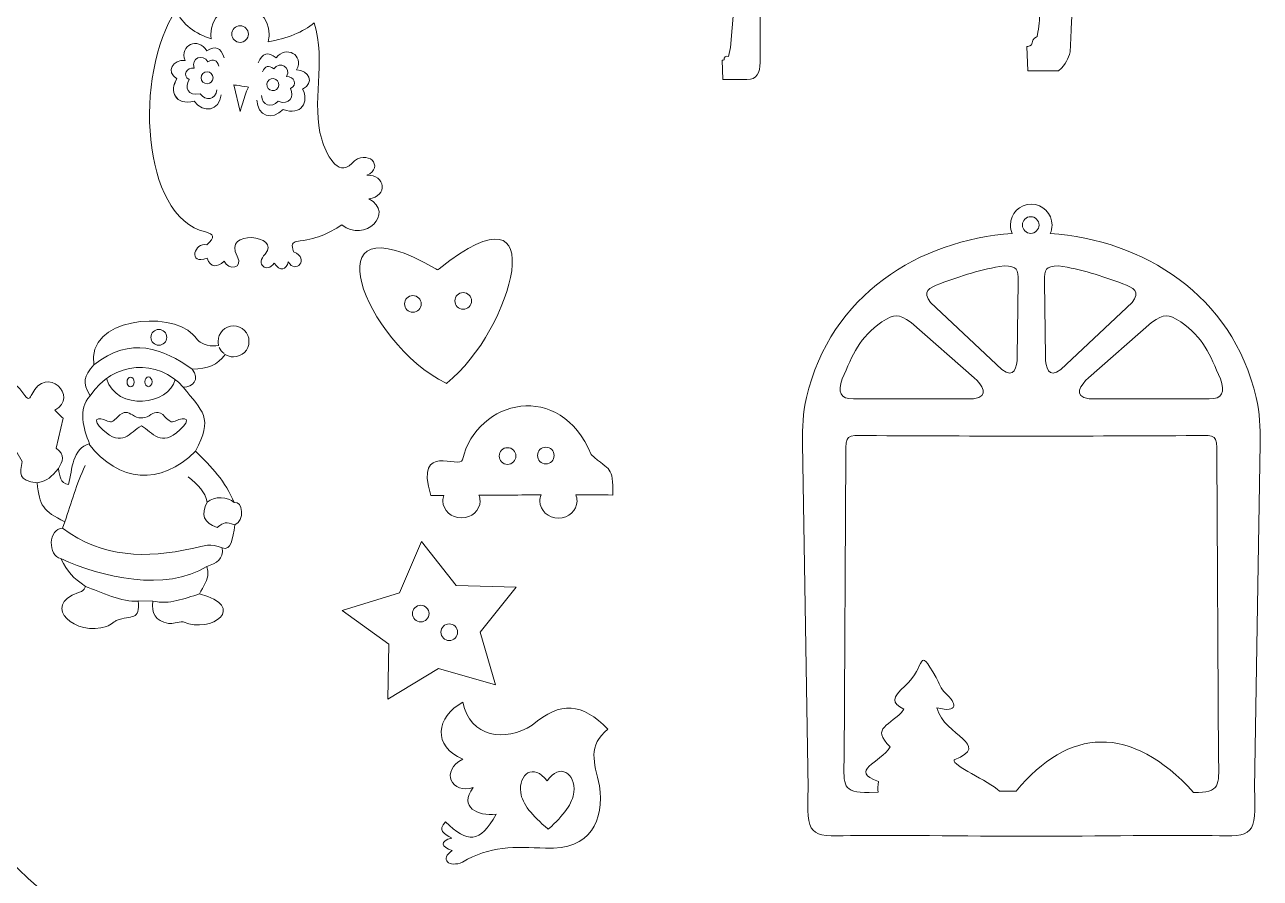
# Model space of a CAD drawing. Header units: centimetres. Extents: x -3.6 to 42, y -14.9 to 17.8.
# Drawn here: x 26.67 to 41.5, y -3.55 to 6.69 of the extents above; entities that cross this region are included whole.
import ezdxf

# ---------------------------------------------------------------- set-up
doc = ezdxf.new("R2010")
doc.units = ezdxf.units.CM
doc.header["$MEASUREMENT"] = 0
doc.layers.add('layer 1', color=7, linetype='Continuous')

msp = doc.modelspace()

# ---------------------------------------------------------------- linework, layer by layer
at = {"layer": 'layer 1', "color": 3, "lineweight": 9}
for centre, major_axis, ratio in [((28.8575, 6.05708), (0.07242, 0), 0.99986192), ((28.85751, 6.05708), (0, 0.07242), 1)]:
    msp.add_ellipse(centre, major_axis=major_axis, ratio=ratio, dxfattribs=at)
at = {"layer": 'layer 1', "color": 250, "lineweight": 20}
msp.add_ellipse((28.27893, 2.94004), major_axis=(0, 0.09514), ratio=1, dxfattribs=at)
at = {"layer": 'layer 1', "color": 3, "lineweight": 20}
for centre in [(27.93903, 2.40288), (28.15458, 2.40642)]:
    msp.add_ellipse(centre, major_axis=(0, 0.05837), ratio=0.72640055, dxfattribs=at)
at = {"layer": 'layer 1', "color": 250, "lineweight": 9}
for points, knots in [([(36.77599, 12.85632), (36.2696, 11.94042), (37.00466, 11.81021), (37.61456, 12.32669), (37.61456, 12.32669), (36.89341, 12.4556), (37.28856, 12.97987), (37.70161, 13.04766), (37.70161, 13.04766), (37.36736, 12.5557), (37.96385, 12.46764), (38.32696, 12.61306), (38.32696, 12.61306), (38.01131, 12.72234), (37.94787, 13.14581), (38.73162, 13.18392), (38.73162, 13.18392), (38.49313, 12.97687), (38.39345, 12.59104), (38.86504, 12.61745), (38.86504, 12.61745), (38.89227, 12.91757), (38.90144, 13.21207), (39.33491, 13.21707), (39.33491, 13.21707), (38.66368, 12.49516), (40.05887, 12.40512), (39.54165, 13.34472), (39.54165, 13.34472), (39.74989, 13.34902), (39.92673, 13.24944), (39.89036, 12.97031), (39.89036, 12.97031), (39.89036, 12.97031), (40.02279, 13.00714), (40.02279, 13.00714), (40.02279, 13.00714), (40.02279, 13.00714), (40.68861, 13.59642), (40.68861, 13.59642), (40.68861, 13.59642), (40.82775, 13.71957), (41.0322, 13.97364), (41.21833, 13.74006), (41.21833, 13.74006), (41.25341, 13.69606), (41.21097, 13.56695), (41.21097, 13.56695), (41.21097, 13.56695), (41.16495, 13.41548), (41.09009, 13.25984), (40.9771, 13.19339), (40.9771, 13.19339), (41.03978, 12.59983), (40.4959, 12.14467), (40.4348, 12.05692), (40.4348, 12.05692), (40.31232, 11.88101), (40.35794, 11.65617), (40.36548, 11.44981), (40.36548, 11.44981), (40.38722, 10.85574), (40.51286, 10.26055), (40.4311, 9.63719), (40.4311, 9.63719), (40.33018, 8.8743), (39.98813, 8.40197), (39.5409, 7.92089), (39.5409, 7.92089), (39.21914, 7.57478), (39.24156, 6.77481), (39.21717, 6.36666), (39.21717, 6.36666), (39.18874, 6.28219), (39.17437, 6.2322), (39.07739, 6.13831), (39.07739, 6.13831), (39.07739, 6.13831), (38.70952, 6.13831), (38.70952, 6.13831), (38.70952, 6.13831), (38.70952, 6.13831), (38.69481, 6.43296), (38.69481, 6.43296), (38.69481, 6.43296), (38.69481, 6.43296), (38.76838, 6.43297), (38.76103, 6.47716), (38.76103, 6.47716), (38.75368, 6.52135), (38.81989, 6.55081), (38.81989, 6.55081), (38.81989, 6.55081), (38.81989, 6.55081), (38.84931, 6.71286), (38.84931, 6.77179), (38.84931, 6.77179), (38.84931, 6.83072), (38.84196, 7.26532), (38.84196, 7.26532), (38.84196, 7.26532), (38.70173, 7.48996), (38.63079, 7.66864), (38.8861, 7.81778), (38.8861, 7.81778), (38.92235, 8.07192), (38.88712, 8.38471), (38.59182, 8.45861), (38.59182, 8.45861), (38.01754, 8.22348), (36.95716, 8.22446), (36.42764, 8.57237), (36.42764, 8.57237), (36.42006, 8.57735), (36.4215, 8.57681), (36.41996, 8.56808), (36.41996, 8.56808), (36.34307, 8.13631), (36.18271, 7.72455), (35.75194, 7.5305), (35.75194, 7.5305), (35.70576, 7.24176), (35.57053, 7.06377), (35.49444, 6.83072), (35.49444, 6.83072), (35.49444, 6.83072), (35.49444, 6.24002), (35.49444, 6.24002), (35.49444, 6.24002), (35.49058, 6.1151), (35.46365, 6.03518), (35.33422, 6.03518), (35.33422, 6.03518), (35.33422, 6.03518), (35.04565, 6.03518), (35.04565, 6.03518), (35.04565, 6.03518), (35.04565, 6.03518), (35.03935, 6.26873), (35.03935, 6.26873), (35.03935, 6.26873), (35.04724, 6.27016), (35.05372, 6.26873), (35.0616, 6.27015), (35.0616, 6.27015), (35.05846, 6.30066), (35.08049, 6.32456), (35.11559, 6.31294), (35.11559, 6.31294), (35.11559, 6.31294), (35.1413, 6.41822), (35.1413, 6.41822), (35.1413, 6.41822), (35.1413, 6.41822), (35.20016, 7.13273), (35.20016, 7.13273), (35.20016, 7.13273), (35.02912, 7.34347), (35.02284, 7.47595), (35.22223, 7.66308), (35.22223, 7.66308), (35.28621, 7.78759), (35.29852, 7.88465), (35.25017, 8.02793), (35.25017, 8.02793), (35.24424, 8.04549), (35.22388, 8.06312), (35.22959, 8.08295), (35.22959, 8.08295), (35.23381, 8.09769), (35.25709, 8.09293), (35.26833, 8.09895), (35.26833, 8.09895), (35.37723, 8.15725), (35.33816, 8.28115), (35.32522, 8.48072), (35.32522, 8.48072), (35.11194, 8.78316), (35.16461, 8.89778), (35.23643, 9.24585), (35.23643, 9.24585), (34.86935, 8.93532), (35.01147, 9.47575), (35.20752, 9.68874), (35.20752, 9.68874), (35.84704, 10.36364), (36.35961, 10.43908), (37.26017, 10.32222), (37.26017, 10.32222), (37.26017, 10.32222), (37.58388, 10.2633), (37.58388, 10.2633), (37.58388, 10.2633), (38.85256, 9.87045), (39.74521, 10.57008), (39.74689, 11.6923), (39.74689, 11.6923), (39.75364, 12.17083), (39.43673, 12.49107), (39.00758, 12.06097), (39.00758, 12.06097), (38.73066, 11.64304), (39.09419, 11.5705), (39.26206, 11.6658), (39.26206, 11.6658), (39.12958, 11.28687), (38.49519, 11.28669), (38.59182, 11.8028), (38.59182, 11.8028), (38.46265, 11.41522), (37.71559, 11.51196), (37.94438, 11.96485), (37.94438, 11.96485), (38.17169, 11.61329), (38.92584, 11.97859), (38.69481, 12.35524), (38.69481, 12.35524), (38.2995, 12.46521), (37.84685, 12.18339), (37.67217, 12.02378), (37.67217, 12.02378), (36.67669, 11.16067), (36.60694, 12.33709), (35.46501, 11.97958), (35.46501, 11.97958), (35.22248, 11.90364), (35.85293, 12.72668), (36.32581, 12.29632), (36.32581, 12.29632), (36.2679, 12.64421), (36.47487, 12.73618), (36.77599, 12.85632)], [0, 0, 0, 0, 0.01694915, 0.01694915, 0.01694915, 0.01694915, 0.03389831, 0.03389831, 0.03389831, 0.03389831, 0.05084746, 0.05084746, 0.05084746, 0.05084746, 0.06779661, 0.06779661, 0.06779661, 0.06779661, 0.08474576, 0.08474576, 0.08474576, 0.08474576, 0.10169492, 0.10169492, 0.10169492, 0.10169492, 0.11864407, 0.11864407, 0.11864407, 0.11864407, 0.13559322, 0.13559322, 0.13559322, 0.13559322, 0.15254237, 0.15254237, 0.15254237, 0.15254237, 0.16949153, 0.16949153, 0.16949153, 0.16949153, 0.18644068, 0.18644068, 0.18644068, 0.18644068, 0.20338983, 0.20338983, 0.20338983, 0.20338983, 0.22033898, 0.22033898, 0.22033898, 0.22033898, 0.23728814, 0.23728814, 0.23728814, 0.23728814, 0.25423729, 0.25423729, 0.25423729, 0.25423729, 0.27118644, 0.27118644, 0.27118644, 0.27118644, 0.28813559, 0.28813559, 0.28813559, 0.28813559, 0.30508475, 0.30508475, 0.30508475, 0.30508475, 0.3220339, 0.3220339, 0.3220339, 0.3220339, 0.33898305, 0.33898305, 0.33898305, 0.33898305, 0.3559322, 0.3559322, 0.3559322, 0.3559322, 0.37288136, 0.37288136, 0.37288136, 0.37288136, 0.38983051, 0.38983051, 0.38983051, 0.38983051, 0.40677966, 0.40677966, 0.40677966, 0.40677966, 0.42372881, 0.42372881, 0.42372881, 0.42372881, 0.44067797, 0.44067797, 0.44067797, 0.44067797, 0.45762712, 0.45762712, 0.45762712, 0.45762712, 0.47457627, 0.47457627, 0.47457627, 0.47457627, 0.49152542, 0.49152542, 0.49152542, 0.49152542, 0.50847458, 0.50847458, 0.50847458, 0.50847458, 0.52542373, 0.52542373, 0.52542373, 0.52542373, 0.54237288, 0.54237288, 0.54237288, 0.54237288, 0.55932203, 0.55932203, 0.55932203, 0.55932203, 0.57627119, 0.57627119, 0.57627119, 0.57627119, 0.59322034, 0.59322034, 0.59322034, 0.59322034, 0.61016949, 0.61016949, 0.61016949, 0.61016949, 0.62711864, 0.62711864, 0.62711864, 0.62711864, 0.6440678, 0.6440678, 0.6440678, 0.6440678, 0.66101695, 0.66101695, 0.66101695, 0.66101695, 0.6779661, 0.6779661, 0.6779661, 0.6779661, 0.69491525, 0.69491525, 0.69491525, 0.69491525, 0.71186441, 0.71186441, 0.71186441, 0.71186441, 0.72881356, 0.72881356, 0.72881356, 0.72881356, 0.74576271, 0.74576271, 0.74576271, 0.74576271, 0.76271186, 0.76271186, 0.76271186, 0.76271186, 0.77966102, 0.77966102, 0.77966102, 0.77966102, 0.79661017, 0.79661017, 0.79661017, 0.79661017, 0.81355932, 0.81355932, 0.81355932, 0.81355932, 0.83050847, 0.83050847, 0.83050847, 0.83050847, 0.84745763, 0.84745763, 0.84745763, 0.84745763, 0.86440678, 0.86440678, 0.86440678, 0.86440678, 0.88135593, 0.88135593, 0.88135593, 0.88135593, 0.89830508, 0.89830508, 0.89830508, 0.89830508, 0.91525424, 0.91525424, 0.91525424, 0.91525424, 0.93220339, 0.93220339, 0.93220339, 0.93220339, 0.94915254, 0.94915254, 0.94915254, 0.94915254, 0.96610169, 0.96610169, 0.96610169, 0.96610169, 1, 1, 1, 1]), ([(29.25305, 6.93128), (29.44632, 6.93128), (29.60305, 6.77455), (29.60305, 6.58128), (29.60305, 6.58128), (29.60305, 6.54941), (29.59877, 6.51855), (29.59078, 6.4892), (29.59078, 6.4892), (29.81208, 6.52694), (30.01479, 6.60702), (30.1444, 6.71516), (30.1444, 6.71516), (30.28992, 6.25568), (30.10391, 5.74257), (30.23354, 5.32073), (30.23354, 5.32073), (30.28438, 5.15529), (30.42067, 4.85056), (30.59321, 5.02834), (30.59321, 5.02834), (30.78027, 5.22122), (30.99896, 4.98224), (30.77393, 4.88567), (30.77393, 4.88567), (30.99851, 4.89669), (31.03331, 4.63234), (30.799, 4.604), (30.799, 4.604), (31.11625, 4.43068), (30.75249, 4.06951), (30.47309, 4.29165), (30.47309, 4.29165), (30.31619, 4.18083), (30.15673, 4.1169), (29.93422, 4.09261), (29.93422, 4.09261), (29.87949, 4.0778), (29.86546, 4.05571), (29.89649, 3.96814), (29.89649, 3.96814), (30.09945, 3.88331), (29.91468, 3.69277), (29.83242, 3.84666), (29.83242, 3.84666), (29.80735, 3.75021), (29.73394, 3.7264), (29.66252, 3.83149), (29.66252, 3.83149), (29.57589, 3.70139), (29.43221, 3.82224), (29.55667, 3.94025), (29.55667, 3.94025), (29.75342, 4.17121), (29.03744, 4.24347), (29.21962, 3.91515), (29.21962, 3.91515), (29.30129, 3.76423), (29.10999, 3.74038), (29.06364, 3.8538), (29.06364, 3.8538), (28.97588, 3.77693), (28.89684, 3.77625), (28.8603, 3.89006), (28.8603, 3.89006), (28.61826, 3.80065), (28.70971, 4.09451), (28.85473, 4.04902), (28.85473, 4.04902), (28.95883, 4.14378), (28.93803, 4.18205), (28.8392, 4.20523), (28.8392, 4.20523), (28.0646, 4.38693), (27.97807, 6.09873), (28.48425, 6.86575), (28.48425, 6.86575), (28.56347, 6.69389), (28.71945, 6.58361), (28.90789, 6.52315), (28.90789, 6.52315), (28.90473, 6.54206), (28.90305, 6.56147), (28.90305, 6.58128), (28.90305, 6.58128), (28.90305, 6.77455), (29.05978, 6.93128), (29.25305, 6.93128)], [0, 0, 0, 0, 0.04347826, 0.04347826, 0.04347826, 0.04347826, 0.08695652, 0.08695652, 0.08695652, 0.08695652, 0.13043478, 0.13043478, 0.13043478, 0.13043478, 0.17391304, 0.17391304, 0.17391304, 0.17391304, 0.2173913, 0.2173913, 0.2173913, 0.2173913, 0.26086957, 0.26086957, 0.26086957, 0.26086957, 0.30434783, 0.30434783, 0.30434783, 0.30434783, 0.34782609, 0.34782609, 0.34782609, 0.34782609, 0.39130435, 0.39130435, 0.39130435, 0.39130435, 0.43478261, 0.43478261, 0.43478261, 0.43478261, 0.47826087, 0.47826087, 0.47826087, 0.47826087, 0.52173913, 0.52173913, 0.52173913, 0.52173913, 0.56521739, 0.56521739, 0.56521739, 0.56521739, 0.60869565, 0.60869565, 0.60869565, 0.60869565, 0.65217391, 0.65217391, 0.65217391, 0.65217391, 0.69565217, 0.69565217, 0.69565217, 0.69565217, 0.73913043, 0.73913043, 0.73913043, 0.73913043, 0.7826087, 0.7826087, 0.7826087, 0.7826087, 0.82608696, 0.82608696, 0.82608696, 0.82608696, 0.86956522, 0.86956522, 0.86956522, 0.86956522, 0.91304348, 0.91304348, 0.91304348, 0.91304348, 1, 1, 1, 1]), ([(29.25305, 6.68128), (29.30827, 6.68128), (29.35305, 6.6365), (29.35305, 6.58129), (29.35305, 6.58129), (29.35305, 6.52607), (29.30827, 6.48128), (29.25305, 6.48128), (29.25305, 6.48128), (29.19784, 6.48128), (29.15305, 6.52607), (29.15305, 6.58129), (29.15305, 6.58129), (29.15305, 6.6365), (29.19784, 6.68128), (29.25305, 6.68128)], [0, 0, 0, 0, 0.2, 0.2, 0.2, 0.2, 0.4, 0.4, 0.4, 0.4, 0.6, 0.6, 0.6, 0.6, 1, 1, 1, 1]), ([(29.18063, 5.97053), (29.18063, 5.97053), (29.3756, 5.94544), (29.35611, 5.94265), (29.35611, 5.94265), (29.33662, 5.93986), (29.25584, 5.65261), (29.25584, 5.65261), (29.25584, 5.65261), (29.25584, 5.65261), (29.18063, 5.97053), (29.18063, 5.97053)], [0, 0, 0, 0, 0.25, 0.25, 0.25, 0.25, 0.5, 0.5, 0.5, 0.5, 1, 1, 1, 1]), ([(31.6029, 3.76271), (30.04362, 4.6672), (30.7495, 2.86956), (31.72681, 2.38919), (31.72681, 2.38919), (31.73227, 2.3865), (31.73094, 2.38696), (31.73544, 2.39052), (31.73544, 2.39052), (32.52641, 3.01854), (33.04985, 4.90039), (31.64423, 3.7634), (31.64423, 3.7634), (31.6236, 3.74674), (31.62591, 3.7493), (31.6029, 3.76271)], [0, 0, 0, 0, 0.2, 0.2, 0.2, 0.2, 0.4, 0.4, 0.4, 0.4, 0.6, 0.6, 0.6, 0.6, 1, 1, 1, 1]), ([(31.32728, 3.44085), (31.38251, 3.44085), (31.42729, 3.39608), (31.42729, 3.34086), (31.42729, 3.34086), (31.42729, 3.28563), (31.38251, 3.24085), (31.32728, 3.24085), (31.32728, 3.24085), (31.27206, 3.24085), (31.22729, 3.28563), (31.22729, 3.34086), (31.22729, 3.34086), (31.22729, 3.39608), (31.27206, 3.44085), (31.32728, 3.44085)], [0, 0, 0, 0, 0.2, 0.2, 0.2, 0.2, 0.4, 0.4, 0.4, 0.4, 0.6, 0.6, 0.6, 0.6, 1, 1, 1, 1]), ([(31.93173, 3.4771), (31.98696, 3.4771), (32.03174, 3.43233), (32.03174, 3.37711), (32.03174, 3.37711), (32.03174, 3.32188), (31.98696, 3.2771), (31.93173, 3.2771), (31.93173, 3.2771), (31.87651, 3.2771), (31.83174, 3.32188), (31.83174, 3.37711), (31.83174, 3.37711), (31.83174, 3.43233), (31.87651, 3.4771), (31.93173, 3.4771)], [0, 0, 0, 0, 0.2, 0.2, 0.2, 0.2, 0.4, 0.4, 0.4, 0.4, 0.6, 0.6, 0.6, 0.6, 1, 1, 1, 1]), ([(33.28141, 1.05), (33.29178, 1.02651), (33.29749, 1.00085), (33.29749, 0.97398), (33.29749, 0.97398), (33.29749, 0.86156), (33.1977, 0.77039), (33.07465, 0.77039), (33.07465, 0.77039), (32.9516, 0.77039), (32.85181, 0.86156), (32.85181, 0.97398), (32.85181, 0.97398), (32.85181, 1.00051), (32.85738, 1.02586), (32.86749, 1.04911), (32.86749, 1.04911), (32.61857, 1.04786), (32.36969, 1.04561), (32.12076, 1.04389), (32.12076, 1.04389), (32.12921, 1.0224), (32.13383, 0.99923), (32.13383, 0.97508), (32.13383, 0.97508), (32.13383, 0.86266), (32.03404, 0.77149), (31.91099, 0.77149), (31.91099, 0.77149), (31.78794, 0.77149), (31.68815, 0.86266), (31.68815, 0.97508), (31.68815, 0.97508), (31.68815, 0.99843), (31.69247, 1.02086), (31.70039, 1.04175), (31.70039, 1.04175), (31.64748, 1.04161), (31.59457, 1.04153), (31.54165, 1.04153), (31.54165, 1.04153), (31.34683, 1.70175), (31.89416, 1.34823), (31.92327, 1.471), (31.92327, 1.471), (32.0963, 2.20072), (33.10185, 2.43231), (33.46643, 1.53236), (33.46643, 1.53236), (33.70035, 1.32417), (33.72827, 1.40398), (33.72827, 1.04711), (33.72827, 1.04711), (33.57926, 1.04895), (33.43031, 1.0498), (33.28141, 1.05)], [0, 0, 0, 0, 0.06666667, 0.06666667, 0.06666667, 0.06666667, 0.13333333, 0.13333333, 0.13333333, 0.13333333, 0.2, 0.2, 0.2, 0.2, 0.26666667, 0.26666667, 0.26666667, 0.26666667, 0.33333333, 0.33333333, 0.33333333, 0.33333333, 0.4, 0.4, 0.4, 0.4, 0.46666667, 0.46666667, 0.46666667, 0.46666667, 0.53333333, 0.53333333, 0.53333333, 0.53333333, 0.6, 0.6, 0.6, 0.6, 0.66666667, 0.66666667, 0.66666667, 0.66666667, 0.73333333, 0.73333333, 0.73333333, 0.73333333, 0.8, 0.8, 0.8, 0.8, 0.86666667, 0.86666667, 0.86666667, 0.86666667, 1, 1, 1, 1]), ([(23.90396, 1.45817), (24.13483, 1.70587), (24.35246, 1.87401), (24.67307, 2.0233), (24.67307, 2.0233), (24.91075, 2.26087), (25.46537, 2.14505), (25.32242, 1.65793), (25.32242, 1.65793), (25.26721, 1.38707), (25.24033, 1.14365), (25.2898, 0.84747), (25.2898, 0.84747), (25.38989, 0.5043), (25.1716, 0.41067), (24.87012, 0.48057), (24.87012, 0.48057), (24.59877, 0.54553), (24.40874, 0.63587), (24.22112, 0.76871), (24.22112, 0.76871), (24.5089, 0.45439), (24.9463, 0.23747), (25.37521, 0.26006), (25.37521, 0.26006), (25.42029, 0.26243), (25.13245, -0.0415), (25.17552, -0.09275), (25.17552, -0.09275), (25.63444, -0.63891), (25.92125, -1.24986), (26.01833, -1.94798), (26.01833, -1.94798), (26.07628, -2.6262), (26.08714, -3.04388), (26.84351, -3.67384), (26.84351, -3.67384), (26.84351, -3.67384), (27.1636, -4.52354), (27.1636, -4.52354), (27.1636, -4.52354), (25.2751, -5.89268), (21.72603, -5.84515), (19.874, -4.42843), (19.874, -4.42843), (19.874, -4.42843), (20.21582, -3.58724), (20.21582, -3.58724), (20.21582, -3.58724), (20.98813, -2.97693), (21.00972, -2.55966), (21.08509, -1.88315), (21.08509, -1.88315), (21.20008, -1.18777), (21.50249, -0.58438), (21.9753, -0.05021), (21.9753, -0.05021), (22.01967, -0.00007), (21.73974, 0.31115), (21.78473, 0.30763), (21.78473, 0.30763), (22.21293, 0.27402), (22.65576, 0.47963), (22.95152, 0.78645), (22.95152, 0.78645), (22.76055, 0.65847), (22.56826, 0.57304), (22.29533, 0.51508), (22.29533, 0.51508), (21.99215, 0.45296), (21.77634, 0.55216), (21.88522, 0.89264), (21.88522, 0.89264), (21.94228, 1.18745), (21.92167, 1.43149), (21.87343, 1.70368), (21.87343, 1.70368), (21.74305, 2.19431), (22.30046, 2.29584), (22.53197, 2.05224), (22.53197, 2.05224), (22.84863, 1.89475), (23.06187, 1.72108), (23.28629, 1.46753), (23.28629, 1.46753), (23.48872, 1.65982), (23.70661, 1.65552), (23.90396, 1.45817)], [0, 0, 0, 0, 0.04347826, 0.04347826, 0.04347826, 0.04347826, 0.08695652, 0.08695652, 0.08695652, 0.08695652, 0.13043478, 0.13043478, 0.13043478, 0.13043478, 0.17391304, 0.17391304, 0.17391304, 0.17391304, 0.2173913, 0.2173913, 0.2173913, 0.2173913, 0.26086957, 0.26086957, 0.26086957, 0.26086957, 0.30434783, 0.30434783, 0.30434783, 0.30434783, 0.34782609, 0.34782609, 0.34782609, 0.34782609, 0.39130435, 0.39130435, 0.39130435, 0.39130435, 0.43478261, 0.43478261, 0.43478261, 0.43478261, 0.47826087, 0.47826087, 0.47826087, 0.47826087, 0.52173913, 0.52173913, 0.52173913, 0.52173913, 0.56521739, 0.56521739, 0.56521739, 0.56521739, 0.60869565, 0.60869565, 0.60869565, 0.60869565, 0.65217391, 0.65217391, 0.65217391, 0.65217391, 0.69565217, 0.69565217, 0.69565217, 0.69565217, 0.73913043, 0.73913043, 0.73913043, 0.73913043, 0.7826087, 0.7826087, 0.7826087, 0.7826087, 0.82608696, 0.82608696, 0.82608696, 0.82608696, 0.86956522, 0.86956522, 0.86956522, 0.86956522, 0.91304348, 0.91304348, 0.91304348, 0.91304348, 1, 1, 1, 1]), ([(32.46366, 1.61561), (32.51887, 1.61561), (32.56365, 1.57083), (32.56365, 1.51561), (32.56365, 1.51561), (32.56365, 1.4604), (32.51887, 1.41561), (32.46366, 1.41561), (32.46366, 1.41561), (32.40844, 1.41561), (32.36365, 1.4604), (32.36365, 1.51561), (32.36365, 1.51561), (32.36365, 1.57083), (32.40844, 1.61561), (32.46366, 1.61561)], [0, 0, 0, 0, 0.2, 0.2, 0.2, 0.2, 0.4, 0.4, 0.4, 0.4, 0.6, 0.6, 0.6, 0.6, 1, 1, 1, 1]), ([(32.92327, 1.62119), (32.97848, 1.62119), (33.02326, 1.57641), (33.02326, 1.52119), (33.02326, 1.52119), (33.02326, 1.46598), (32.97848, 1.42119), (32.92327, 1.42119), (32.92327, 1.42119), (32.86805, 1.42119), (32.82326, 1.46598), (32.82326, 1.52119), (32.82326, 1.52119), (32.82326, 1.57641), (32.86805, 1.62119), (32.92327, 1.62119)], [0, 0, 0, 0, 0.2, 0.2, 0.2, 0.2, 0.4, 0.4, 0.4, 0.4, 0.6, 0.6, 0.6, 0.6, 1, 1, 1, 1]), ([(31.43184, 0.49069), (31.43184, 0.49069), (31.84807, -0.03816), (31.84807, -0.03816), (31.84807, -0.03816), (31.84807, -0.03816), (32.56892, -0.06036), (32.56892, -0.06036), (32.56892, -0.06036), (32.56892, -0.06036), (32.13637, -0.59768), (32.13637, -0.59768), (32.13637, -0.59768), (32.13637, -0.59768), (32.31891, -1.2309), (32.31891, -1.2309), (32.31891, -1.2309), (32.31891, -1.2309), (31.63535, -1.03412), (31.63535, -1.03412), (31.63535, -1.03412), (31.63535, -1.03412), (31.02732, -1.40328), (31.02732, -1.40328), (31.02732, -1.40328), (31.02732, -1.40328), (31.03741, -0.74435), (31.03741, -0.74435), (31.03741, -0.74435), (31.03741, -0.74435), (30.47909, -0.33928), (30.47909, -0.33928), (30.47909, -0.33928), (30.47909, -0.33928), (31.16888, -0.12881), (31.16888, -0.12881), (31.16888, -0.12881), (31.16888, -0.12881), (31.43184, 0.49069), (31.43184, 0.49069)], [0, 0, 0, 0, 0.09090909, 0.09090909, 0.09090909, 0.09090909, 0.18181818, 0.18181818, 0.18181818, 0.18181818, 0.27272727, 0.27272727, 0.27272727, 0.27272727, 0.36363636, 0.36363636, 0.36363636, 0.36363636, 0.45454545, 0.45454545, 0.45454545, 0.45454545, 0.54545455, 0.54545455, 0.54545455, 0.54545455, 0.63636364, 0.63636364, 0.63636364, 0.63636364, 0.72727273, 0.72727273, 0.72727273, 0.72727273, 0.81818182, 0.81818182, 0.81818182, 0.81818182, 1, 1, 1, 1]), ([(31.42175, -0.27652), (31.47697, -0.27652), (31.52175, -0.3213), (31.52175, -0.37651), (31.52175, -0.37651), (31.52175, -0.43173), (31.47697, -0.47652), (31.42175, -0.47652), (31.42175, -0.47652), (31.36654, -0.47652), (31.32175, -0.43173), (31.32175, -0.37651), (31.32175, -0.37651), (31.32175, -0.3213), (31.36654, -0.27652), (31.42175, -0.27652)], [0, 0, 0, 0, 0.2, 0.2, 0.2, 0.2, 0.4, 0.4, 0.4, 0.4, 0.6, 0.6, 0.6, 0.6, 1, 1, 1, 1]), ([(31.76437, -0.49962), (31.81959, -0.49962), (31.86437, -0.5444), (31.86437, -0.59961), (31.86437, -0.59961), (31.86437, -0.65483), (31.81959, -0.69962), (31.76437, -0.69962), (31.76437, -0.69962), (31.70916, -0.69962), (31.66437, -0.65483), (31.66437, -0.59961), (31.66437, -0.59961), (31.66437, -0.5444), (31.70916, -0.49962), (31.76437, -0.49962)], [0, 0, 0, 0, 0.2, 0.2, 0.2, 0.2, 0.4, 0.4, 0.4, 0.4, 0.6, 0.6, 0.6, 0.6, 1, 1, 1, 1]), ([(32.75994, -1.71651), (33.10714, -1.41891), (33.35447, -1.44989), (33.66849, -1.76391), (33.66849, -1.76391), (33.42091, -1.96197), (33.50401, -2.16093), (33.56579, -2.44334), (33.56579, -2.44334), (33.62482, -2.85304), (33.46719, -3.22029), (32.91795, -3.19387), (32.91795, -3.19387), (32.5524, -3.17299), (32.24442, -3.16663), (31.9225, -3.35978), (31.9225, -3.35978), (31.76563, -3.43217), (31.64339, -3.32538), (31.80014, -3.21959), (31.80014, -3.21959), (31.66546, -3.1841), (31.64519, -3.10202), (31.79619, -3.07323), (31.79619, -3.07323), (31.69379, -3.01953), (31.6239, -2.97922), (31.71717, -2.87545), (31.71717, -2.87545), (31.98778, -3.13407), (32.12845, -3.14128), (32.32561, -2.78447), (32.32561, -2.78447), (32.10583, -2.80985), (31.87336, -2.70385), (32.053, -2.46406), (32.053, -2.46406), (31.79469, -2.55026), (31.64972, -2.26245), (31.92657, -2.12388), (31.92657, -2.12388), (31.56128, -1.97149), (31.60365, -1.61589), (31.92657, -1.43955), (31.92657, -1.43955), (32.01687, -1.86868), (32.43409, -1.92016), (32.75994, -1.71651)], [0, 0, 0, 0, 0.07692308, 0.07692308, 0.07692308, 0.07692308, 0.15384615, 0.15384615, 0.15384615, 0.15384615, 0.23076923, 0.23076923, 0.23076923, 0.23076923, 0.30769231, 0.30769231, 0.30769231, 0.30769231, 0.38461538, 0.38461538, 0.38461538, 0.38461538, 0.46153846, 0.46153846, 0.46153846, 0.46153846, 0.53846154, 0.53846154, 0.53846154, 0.53846154, 0.61538462, 0.61538462, 0.61538462, 0.61538462, 0.69230769, 0.69230769, 0.69230769, 0.69230769, 0.76923077, 0.76923077, 0.76923077, 0.76923077, 0.84615385, 0.84615385, 0.84615385, 0.84615385, 1, 1, 1, 1]), ([(32.93757, -2.38438), (32.77506, -2.16693), (32.59327, -2.30321), (32.62164, -2.52585), (32.62164, -2.52585), (32.63864, -2.65923), (32.75908, -2.80398), (32.94854, -2.96139), (32.94854, -2.96139), (32.95255, -2.96325), (32.95118, -2.96372), (32.95661, -2.9613), (32.95661, -2.9613), (33.13614, -2.79927), (33.24843, -2.65212), (33.26028, -2.51982), (33.26028, -2.51982), (33.2803, -2.29626), (33.09262, -2.16095), (32.93835, -2.38443), (32.93835, -2.38443), (32.93793, -2.38509), (32.93794, -2.38491), (32.93757, -2.38438)], [0, 0, 0, 0, 0.14285714, 0.14285714, 0.14285714, 0.14285714, 0.28571429, 0.28571429, 0.28571429, 0.28571429, 0.42857143, 0.42857143, 0.42857143, 0.42857143, 0.57142857, 0.57142857, 0.57142857, 0.57142857, 0.71428571, 0.71428571, 0.71428571, 0.71428571, 1, 1, 1, 1])]:
    msp.add_open_spline(points, degree=3, knots=knots, dxfattribs=at)
at = {"layer": 'layer 1', "color": 1, "lineweight": 9}
for points in [[(29.062, 6.2973), (29.02238, 6.41631), (28.96222, 6.44998), (28.85308, 6.38096), (28.85308, 6.38096), (28.75423, 6.55066), (28.52101, 6.45061), (28.59402, 6.26383), (28.59402, 6.26383), (28.45053, 6.28179), (28.35515, 6.13198), (28.49652, 6.04352), (28.49652, 6.04352), (28.40151, 5.90353), (28.47281, 5.71581), (28.70266, 5.77579), (28.70266, 5.77579), (28.81429, 5.62458), (29.00259, 5.65946), (29.02579, 5.85109)], [(29.06199, 6.29731), (29.02237, 6.41632), (28.96222, 6.44999), (28.85308, 6.38097), (28.85308, 6.38097), (28.75424, 6.55067), (28.52103, 6.45062), (28.59403, 6.26384), (28.59403, 6.26384), (28.45055, 6.2818), (28.35518, 6.13199), (28.49654, 6.04352), (28.49654, 6.04352), (28.40153, 5.90353), (28.47283, 5.71581), (28.70267, 5.77579), (28.70267, 5.77579), (28.81429, 5.62458), (29.00259, 5.65946), (29.02578, 5.85109)], [(29.47049, 6.23592), (29.52312, 6.34978), (29.58665, 6.37654), (29.68743, 6.2958), (29.68743, 6.2958), (29.80456, 6.45343), (30.02519, 6.32804), (29.93184, 6.15055), (29.93184, 6.15055), (30.07643, 6.15242), (30.15453, 5.99293), (30.0042, 5.92075), (30.0042, 5.92075), (30.08303, 5.77105), (29.99127, 5.59244), (29.76953, 5.67764), (29.76953, 5.67764), (29.64176, 5.5398), (29.45851, 5.59543), (29.4568, 5.78845)], [(28.99951, 6.19412), (28.97453, 6.26915), (28.93661, 6.29038), (28.8678, 6.24687), (28.8678, 6.24687), (28.80548, 6.35385), (28.65844, 6.29078), (28.70447, 6.17302), (28.70447, 6.17302), (28.61401, 6.18434), (28.55388, 6.0899), (28.643, 6.03412), (28.643, 6.03412), (28.5831, 5.94586), (28.62805, 5.82751), (28.77297, 5.86533), (28.77297, 5.86533), (28.84334, 5.77), (28.96206, 5.79199), (28.97668, 5.9128)], [(28.99951, 6.19412), (28.97453, 6.26915), (28.93661, 6.29038), (28.8678, 6.24687), (28.8678, 6.24687), (28.80549, 6.35386), (28.65846, 6.29078), (28.70448, 6.17302), (28.70448, 6.17302), (28.61402, 6.18434), (28.5539, 6.0899), (28.64302, 6.03412), (28.64302, 6.03412), (28.58312, 5.94586), (28.62807, 5.82751), (28.77297, 5.86533), (28.77297, 5.86533), (28.84335, 5.76999), (28.96206, 5.79198), (28.97668, 5.9128)], [(29.5211, 6.12643), (29.55428, 6.19821), (29.59433, 6.21508), (29.65787, 6.16417), (29.65787, 6.16417), (29.73171, 6.26356), (29.87081, 6.1845), (29.81196, 6.0726), (29.81196, 6.0726), (29.90312, 6.07378), (29.95236, 5.97323), (29.85758, 5.92772), (29.85758, 5.92772), (29.90728, 5.83334), (29.84943, 5.72074), (29.70963, 5.77445), (29.70963, 5.77445), (29.62908, 5.68755), (29.51354, 5.72262), (29.51246, 5.84431)]]:
    msp.add_open_spline(points, degree=3, knots=[0, 0, 0, 0, 0.16666667, 0.16666667, 0.16666667, 0.16666667, 0.33333333, 0.33333333, 0.33333333, 0.33333333, 0.5, 0.5, 0.5, 0.5, 0.66666667, 0.66666667, 0.66666667, 0.66666667, 1, 1, 1, 1], dxfattribs=at)
at = {"layer": 'layer 1', "color": 3, "lineweight": 9}
msp.add_open_spline([(29.65503, 6.04639), (29.61527, 6.05084), (29.57944, 6.02223), (29.57499, 5.98248), (29.57499, 5.98248), (29.57054, 5.94273), (29.59915, 5.9069), (29.6389, 5.90245), (29.6389, 5.90245), (29.67865, 5.898), (29.71448, 5.9266), (29.71894, 5.96636), (29.71894, 5.96636), (29.72339, 6.00611), (29.69478, 6.04193), (29.65503, 6.04639)], degree=3, knots=[0, 0, 0, 0, 0.2, 0.2, 0.2, 0.2, 0.4, 0.4, 0.4, 0.4, 0.6, 0.6, 0.6, 0.6, 1, 1, 1, 1], dxfattribs=at)
at = {"layer": 'layer 1', "color": 250, "lineweight": 20}
for points, knots in [([(38.74891, 4.53898), (38.88696, 4.53898), (38.99891, 4.42703), (38.99891, 4.28898), (38.99891, 4.28898), (38.99891, 4.25281), (38.99121, 4.21843), (38.97738, 4.18738), (38.97738, 4.18738), (40.09403, 4.10906), (41.16126, 3.45265), (41.44919, 2.21781), (41.44919, 2.21781), (41.49425, 2.02452), (41.49783, 1.86338), (41.49469, 1.66596), (41.49469, 1.66596), (41.49469, 1.66596), (41.42873, -2.47684), (41.42873, -2.47684), (41.42873, -2.47684), (41.45082, -3.04299), (41.41959, -3.05732), (40.91998, -3.04211), (40.91998, -3.04211), (40.91998, -3.04211), (39.97316, -3.04211), (39.97316, -3.04211), (39.97316, -3.04211), (39.15147, -3.05156), (38.34865, -3.05156), (37.52696, -3.04211), (37.52696, -3.04211), (37.52696, -3.04211), (36.58013, -3.04211), (36.58013, -3.04211), (36.58013, -3.04211), (36.08053, -3.05732), (36.0493, -3.04299), (36.07139, -2.47684), (36.07139, -2.47684), (36.07139, -2.47684), (36.00543, 1.66596), (36.00543, 1.66596), (36.00543, 1.66596), (36.00229, 1.86338), (36.00587, 2.02452), (36.05093, 2.21781), (36.05093, 2.21781), (36.33867, 3.45184), (37.40467, 4.1082), (38.52051, 4.18722), (38.52051, 4.18722), (38.50663, 4.2183), (38.49891, 4.25274), (38.49891, 4.28898), (38.49891, 4.28898), (38.49891, 4.42703), (38.61086, 4.53898), (38.74891, 4.53898)], [0, 0, 0, 0, 0.0625, 0.0625, 0.0625, 0.0625, 0.125, 0.125, 0.125, 0.125, 0.1875, 0.1875, 0.1875, 0.1875, 0.25, 0.25, 0.25, 0.25, 0.3125, 0.3125, 0.3125, 0.3125, 0.375, 0.375, 0.375, 0.375, 0.4375, 0.4375, 0.4375, 0.4375, 0.5, 0.5, 0.5, 0.5, 0.5625, 0.5625, 0.5625, 0.5625, 0.625, 0.625, 0.625, 0.625, 0.6875, 0.6875, 0.6875, 0.6875, 0.75, 0.75, 0.75, 0.75, 0.8125, 0.8125, 0.8125, 0.8125, 0.875, 0.875, 0.875, 0.875, 1, 1, 1, 1]), ([(38.74309, 4.38898), (38.79831, 4.38898), (38.84309, 4.3442), (38.84309, 4.28898), (38.84309, 4.28898), (38.84309, 4.23376), (38.79831, 4.18898), (38.74309, 4.18898), (38.74309, 4.18898), (38.68787, 4.18898), (38.64309, 4.23376), (38.64309, 4.28898), (38.64309, 4.28898), (38.64309, 4.3442), (38.68787, 4.38898), (38.74309, 4.38898)], [0, 0, 0, 0, 0.2, 0.2, 0.2, 0.2, 0.4, 0.4, 0.4, 0.4, 0.6, 0.6, 0.6, 0.6, 1, 1, 1, 1]), ([(37.65091, 3.5837), (37.91362, 3.67856), (38.146, 3.76101), (38.42432, 3.79762), (38.42432, 3.79762), (38.5828, 3.78772), (38.59431, 3.76552), (38.59228, 3.60827), (38.59228, 3.60827), (38.59228, 3.60827), (38.58063, 2.70615), (38.58063, 2.70615), (38.58063, 2.70615), (38.57903, 2.58085), (38.54576, 2.43888), (38.39606, 2.55404), (38.39606, 2.55404), (38.39606, 2.55404), (37.54109, 3.35954), (37.54109, 3.35954), (37.54109, 3.35954), (37.43457, 3.48542), (37.52744, 3.53912), (37.65091, 3.5837)], [0, 0, 0, 0, 0.14285714, 0.14285714, 0.14285714, 0.14285714, 0.28571429, 0.28571429, 0.28571429, 0.28571429, 0.42857143, 0.42857143, 0.42857143, 0.42857143, 0.57142857, 0.57142857, 0.57142857, 0.57142857, 0.71428571, 0.71428571, 0.71428571, 0.71428571, 1, 1, 1, 1]), ([(39.8492, 3.5837), (39.5865, 3.67856), (39.35412, 3.76101), (39.0758, 3.79762), (39.0758, 3.79762), (38.91732, 3.78772), (38.90581, 3.76552), (38.90784, 3.60827), (38.90784, 3.60827), (38.90784, 3.60827), (38.91949, 2.70615), (38.91949, 2.70615), (38.91949, 2.70615), (38.92109, 2.58085), (38.95435, 2.43888), (39.10406, 2.55404), (39.10406, 2.55404), (39.10406, 2.55404), (39.95903, 3.35954), (39.95903, 3.35954), (39.95903, 3.35954), (40.06554, 3.48542), (39.97268, 3.53912), (39.8492, 3.5837)], [0, 0, 0, 0, 0.14285714, 0.14285714, 0.14285714, 0.14285714, 0.28571429, 0.28571429, 0.28571429, 0.28571429, 0.42857143, 0.42857143, 0.42857143, 0.42857143, 0.57142857, 0.57142857, 0.57142857, 0.57142857, 0.71428571, 0.71428571, 0.71428571, 0.71428571, 1, 1, 1, 1]), ([(26.67193, 2.24108), (26.71899, 2.17591), (26.73433, 2.21497), (26.75383, 2.25558), (26.75383, 2.25558), (26.92943, 2.62138), (27.32731, 2.22626), (27.03204, 2.06573), (27.03204, 2.06573), (27.03044, 2.06486), (27.10961, 1.98461), (27.12901, 1.9681), (27.12901, 1.9681), (27.12901, 1.9681), (27.04774, 1.61078), (27.04774, 1.61078), (27.04774, 1.61078), (27.16233, 1.52401), (27.12353, 1.45555), (27.07368, 1.36465), (27.07368, 1.36465), (27.09432, 1.26891), (27.08764, 1.19147), (27.19615, 1.1721), (27.19615, 1.1721), (27.24143, 1.36477), (27.23873, 1.60129), (27.44703, 1.66385), (27.44703, 1.66385), (27.3729, 1.84426), (27.30434, 2.07566), (27.4541, 2.23697), (27.4541, 2.23697), (27.35793, 2.40815), (27.37414, 2.46493), (27.50003, 2.61198), (27.50003, 2.61198), (27.40541, 3.16963), (28.40393, 3.26749), (28.68809, 2.97438), (28.68809, 2.97438), (28.75475, 2.90561), (28.75354, 2.87379), (28.85972, 2.84675), (28.85972, 2.84675), (28.90831, 2.83436), (28.9507, 2.83344), (28.99624, 2.84069), (28.99624, 2.84069), (28.99166, 2.85683), (28.98921, 2.87386), (28.98921, 2.89147), (28.98921, 2.89147), (28.98921, 2.99403), (29.07238, 3.0772), (29.17494, 3.0772), (29.17494, 3.0772), (29.2775, 3.0772), (29.36067, 2.99403), (29.36067, 2.89147), (29.36067, 2.89147), (29.36067, 2.78891), (29.2775, 2.70573), (29.17494, 2.70573), (29.17494, 2.70573), (29.13825, 2.70573), (29.10403, 2.71638), (29.07522, 2.73476), (29.07522, 2.73476), (28.97715, 2.60924), (28.86846, 2.55988), (28.68024, 2.55891), (28.68024, 2.55891), (28.77385, 2.43547), (28.68605, 2.3408), (28.57243, 2.34222), (28.57243, 2.34222), (28.79834, 2.05699), (28.93976, 1.9751), (28.71733, 1.57187), (28.71733, 1.57187), (28.91457, 1.38865), (29.07728, 1.20798), (29.182, 0.95629), (29.182, 0.95629), (29.28646, 0.98416), (29.31521, 0.73515), (29.18907, 0.69095), (29.18907, 0.69095), (29.16773, 0.51286), (29.14497, 0.37916), (29.04066, 0.41147), (29.04066, 0.41147), (29.05312, 0.2742), (28.97373, 0.23322), (28.85339, 0.18859), (28.85339, 0.18859), (28.92112, 0.04769), (28.74695, -0.13981), (28.76857, -0.14043), (28.76857, -0.14043), (29.34636, -0.2881), (28.92139, -0.62514), (28.57069, -0.47475), (28.57069, -0.47475), (28.50873, -0.47224), (28.43923, -0.50398), (28.39615, -0.49537), (28.39615, -0.49537), (28.22714, -0.46157), (28.19252, -0.37818), (28.20674, -0.22533), (28.20674, -0.22533), (28.20674, -0.22533), (28.03006, -0.22179), (28.03006, -0.22179), (28.03006, -0.22179), (28.05928, -0.46758), (27.95057, -0.38796), (27.76858, -0.45883), (27.76858, -0.45883), (27.76858, -0.45883), (27.69853, -0.51286), (27.65197, -0.52958), (27.65197, -0.52958), (27.28669, -0.66079), (26.85438, -0.28499), (27.31611, -0.12264), (27.31611, -0.12264), (27.37149, -0.10317), (27.37232, -0.10613), (27.39755, -0.05199), (27.39755, -0.05199), (27.24687, 0.05774), (27.18758, 0.11726), (27.10428, 0.2841), (27.10428, 0.2841), (26.93635, 0.31314), (26.9575, 0.6485), (27.12194, 0.6485), (27.12194, 0.6485), (27.12194, 0.6485), (27.15021, 0.72633), (27.15021, 0.72633), (27.15021, 0.72633), (26.88938, 0.8559), (26.8456, 0.91451), (26.81805, 1.19331), (26.81805, 1.19331), (26.5864, 1.22021), (26.61058, 1.30714), (26.63962, 1.45158), (26.63962, 1.45158), (26.63962, 1.45158), (26.34457, 1.95041), (26.34457, 1.95041), (26.34457, 1.95041), (26.34457, 1.95041), (26.43291, 2.02824), (26.43291, 2.02824), (26.43291, 2.02824), (26.19893, 2.07668), (26.34119, 2.52773), (26.56589, 2.36123), (26.56589, 2.36123), (26.61024, 2.3284), (26.63992, 2.28538), (26.67193, 2.24108)], [0, 0, 0, 0, 0.02325581, 0.02325581, 0.02325581, 0.02325581, 0.04651163, 0.04651163, 0.04651163, 0.04651163, 0.06976744, 0.06976744, 0.06976744, 0.06976744, 0.09302326, 0.09302326, 0.09302326, 0.09302326, 0.11627907, 0.11627907, 0.11627907, 0.11627907, 0.13953488, 0.13953488, 0.13953488, 0.13953488, 0.1627907, 0.1627907, 0.1627907, 0.1627907, 0.18604651, 0.18604651, 0.18604651, 0.18604651, 0.20930233, 0.20930233, 0.20930233, 0.20930233, 0.23255814, 0.23255814, 0.23255814, 0.23255814, 0.25581395, 0.25581395, 0.25581395, 0.25581395, 0.27906977, 0.27906977, 0.27906977, 0.27906977, 0.30232558, 0.30232558, 0.30232558, 0.30232558, 0.3255814, 0.3255814, 0.3255814, 0.3255814, 0.34883721, 0.34883721, 0.34883721, 0.34883721, 0.37209302, 0.37209302, 0.37209302, 0.37209302, 0.39534884, 0.39534884, 0.39534884, 0.39534884, 0.41860465, 0.41860465, 0.41860465, 0.41860465, 0.44186047, 0.44186047, 0.44186047, 0.44186047, 0.46511628, 0.46511628, 0.46511628, 0.46511628, 0.48837209, 0.48837209, 0.48837209, 0.48837209, 0.51162791, 0.51162791, 0.51162791, 0.51162791, 0.53488372, 0.53488372, 0.53488372, 0.53488372, 0.55813953, 0.55813953, 0.55813953, 0.55813953, 0.58139535, 0.58139535, 0.58139535, 0.58139535, 0.60465116, 0.60465116, 0.60465116, 0.60465116, 0.62790698, 0.62790698, 0.62790698, 0.62790698, 0.65116279, 0.65116279, 0.65116279, 0.65116279, 0.6744186, 0.6744186, 0.6744186, 0.6744186, 0.69767442, 0.69767442, 0.69767442, 0.69767442, 0.72093023, 0.72093023, 0.72093023, 0.72093023, 0.74418605, 0.74418605, 0.74418605, 0.74418605, 0.76744186, 0.76744186, 0.76744186, 0.76744186, 0.79069767, 0.79069767, 0.79069767, 0.79069767, 0.81395349, 0.81395349, 0.81395349, 0.81395349, 0.8372093, 0.8372093, 0.8372093, 0.8372093, 0.86046512, 0.86046512, 0.86046512, 0.86046512, 0.88372093, 0.88372093, 0.88372093, 0.88372093, 0.90697674, 0.90697674, 0.90697674, 0.90697674, 0.93023256, 0.93023256, 0.93023256, 0.93023256, 0.95348837, 0.95348837, 0.95348837, 0.95348837, 1, 1, 1, 1]), ([(36.95462, 3.12637), (37.11797, 3.22438), (37.14628, 3.22437), (37.30792, 3.1193), (37.30792, 3.1193), (37.30792, 3.1193), (38.06362, 2.45402), (38.06362, 2.45402), (38.06362, 2.45402), (38.15585, 2.37284), (38.25944, 2.22774), (38.05689, 2.20074), (38.05689, 2.20074), (38.05689, 2.20074), (36.61546, 2.20074), (36.61546, 2.20074), (36.61546, 2.20074), (36.45439, 2.19915), (36.4264, 2.28132), (36.48121, 2.44098), (36.48121, 2.44098), (36.60501, 2.73574), (36.6912, 2.93821), (36.95462, 3.12637)], [0, 0, 0, 0, 0.14285714, 0.14285714, 0.14285714, 0.14285714, 0.28571429, 0.28571429, 0.28571429, 0.28571429, 0.42857143, 0.42857143, 0.42857143, 0.42857143, 0.57142857, 0.57142857, 0.57142857, 0.57142857, 0.71428571, 0.71428571, 0.71428571, 0.71428571, 1, 1, 1, 1]), ([(40.54549, 3.12637), (40.38215, 3.22438), (40.35384, 3.22437), (40.1922, 3.1193), (40.1922, 3.1193), (40.1922, 3.1193), (39.4365, 2.45402), (39.4365, 2.45402), (39.4365, 2.45402), (39.34427, 2.37284), (39.24068, 2.22774), (39.44322, 2.20074), (39.44322, 2.20074), (39.44322, 2.20074), (40.88466, 2.20074), (40.88466, 2.20074), (40.88466, 2.20074), (41.04573, 2.19915), (41.07372, 2.28132), (41.01891, 2.44098), (41.01891, 2.44098), (40.89511, 2.73574), (40.80892, 2.93821), (40.54549, 3.12637)], [0, 0, 0, 0, 0.14285714, 0.14285714, 0.14285714, 0.14285714, 0.28571429, 0.28571429, 0.28571429, 0.28571429, 0.42857143, 0.42857143, 0.42857143, 0.42857143, 0.57142857, 0.57142857, 0.57142857, 0.57142857, 0.71428571, 0.71428571, 0.71428571, 0.71428571, 1, 1, 1, 1]), ([(27.78426, 1.98312), (27.73661, 1.93682), (27.71317, 1.91174), (27.66403, 1.9352), (27.66403, 1.9352), (27.53797, 1.99536), (27.46344, 1.96379), (27.60802, 1.82866), (27.60802, 1.82866), (27.83772, 1.614), (27.93155, 1.79836), (28.06983, 1.87789), (28.06983, 1.87789), (28.20811, 1.79836), (28.30193, 1.614), (28.53163, 1.82866), (28.53163, 1.82866), (28.67621, 1.96379), (28.60168, 1.99536), (28.47562, 1.9352), (28.47562, 1.9352), (28.42648, 1.91174), (28.40304, 1.93682), (28.35539, 1.98312), (28.35539, 1.98312), (28.27016, 2.077), (28.22008, 2.03391), (28.16356, 1.99944), (28.16356, 1.99944), (28.09477, 1.9575), (28.02961, 1.96587), (27.96241, 2.00795), (27.96241, 2.00795), (27.91119, 2.04002), (27.86256, 2.06936), (27.78426, 1.98312)], [0, 0, 0, 0, 0.1, 0.1, 0.1, 0.1, 0.2, 0.2, 0.2, 0.2, 0.3, 0.3, 0.3, 0.3, 0.4, 0.4, 0.4, 0.4, 0.5, 0.5, 0.5, 0.5, 0.6, 0.6, 0.6, 0.6, 0.7, 0.7, 0.7, 0.7, 0.8, 0.8, 0.8, 0.8, 1, 1, 1, 1]), ([(37.23421, -1.24208), (37.07152, -1.39203), (37.0722, -1.44548), (37.22144, -1.5251), (37.22144, -1.5251), (37.06159, -1.73407), (36.80987, -1.7336), (37.05736, -1.97794), (37.05736, -1.97794), (36.93696, -2.16763), (36.55278, -2.26415), (36.91601, -2.39186), (36.91601, -2.39186), (36.90802, -2.43922), (36.90713, -2.48291), (36.9126, -2.52161), (36.9126, -2.52161), (36.9126, -2.52161), (36.80301, -2.52337), (36.80301, -2.52337), (36.80301, -2.52337), (36.47661, -2.5288), (36.50031, -2.42801), (36.50186, -2.14774), (36.50186, -2.14774), (36.50186, -2.14774), (36.52238, 1.54219), (36.52238, 1.54219), (36.52238, 1.54219), (36.52366, 1.77362), (36.53296, 1.7626), (36.76586, 1.76113), (36.76586, 1.76113), (38.09179, 1.75275), (39.40833, 1.75275), (40.73426, 1.76113), (40.73426, 1.76113), (40.96716, 1.7626), (40.97645, 1.77362), (40.97774, 1.54219), (40.97774, 1.54219), (40.97774, 1.54219), (40.99826, -2.14774), (40.99826, -2.14774), (40.99826, -2.14774), (40.99981, -2.42801), (41.0235, -2.5288), (40.69711, -2.52337), (40.69711, -2.52337), (39.94433, -1.69389), (39.19458, -1.74449), (38.56893, -2.50712), (38.56893, -2.50712), (38.50246, -2.50723), (38.43596, -2.50738), (38.36944, -2.50761), (38.36944, -2.50761), (38.22911, -2.37956), (37.79321, -2.19928), (37.82413, -2.1336), (37.82413, -2.1336), (38.28242, -1.94101), (37.70861, -1.85741), (37.61719, -1.50742), (37.61719, -1.50742), (37.88171, -1.57375), (37.85568, -1.45193), (37.72014, -1.3321), (37.72014, -1.3321), (37.66236, -1.281), (37.64536, -1.20908), (37.60638, -1.142), (37.60638, -1.142), (37.37132, -0.73748), (37.49774, -1.01181), (37.23421, -1.24208)], [0, 0, 0, 0, 0.05, 0.05, 0.05, 0.05, 0.1, 0.1, 0.1, 0.1, 0.15, 0.15, 0.15, 0.15, 0.2, 0.2, 0.2, 0.2, 0.25, 0.25, 0.25, 0.25, 0.3, 0.3, 0.3, 0.3, 0.35, 0.35, 0.35, 0.35, 0.4, 0.4, 0.4, 0.4, 0.45, 0.45, 0.45, 0.45, 0.5, 0.5, 0.5, 0.5, 0.55, 0.55, 0.55, 0.55, 0.6, 0.6, 0.6, 0.6, 0.65, 0.65, 0.65, 0.65, 0.7, 0.7, 0.7, 0.7, 0.75, 0.75, 0.75, 0.75, 0.8, 0.8, 0.8, 0.8, 0.85, 0.85, 0.85, 0.85, 0.9, 0.9, 0.9, 0.9, 1, 1, 1, 1])]:
    msp.add_open_spline(points, degree=3, knots=knots, dxfattribs=at)
at = {"layer": 'layer 1', "color": 1, "lineweight": 20}
for points in [[(27.50003, 2.61198), (27.94072, 2.96074), (28.33085, 2.80521), (28.68024, 2.55891)], [(29.0038, 2.81998), (29.01964, 2.78651), (29.029, 2.76531), (29.06211, 2.74746)], [(27.4541, 2.23697), (27.73269, 2.6666), (28.27263, 2.6793), (28.57243, 2.34222)], [(27.64913, 2.44564), (27.77245, 2.04285), (28.40325, 2.12845), (28.47436, 2.43295)], [(27.43848, 1.66115), (27.79624, 1.19357), (28.3, 1.15783), (28.71733, 1.57187)], [(27.07368, 1.36465), (26.97798, 1.257), (26.95674, 1.22632), (26.81805, 1.19331)], [(27.39425, 1.40115), (27.28821, 1.17659), (27.23118, 0.95873), (27.15021, 0.72633)], [(28.85688, 0.96307), (28.94478, 1.03367), (29.11341, 1.03169), (29.182, 0.95629)], [(27.10428, 0.2841), (27.59133, 0.05558), (28.36284, -0.11765), (28.85339, 0.18859)], [(27.39755, -0.05199), (27.57767, -0.11389), (27.84116, -0.24772), (28.03057, -0.22613)], [(28.20674, -0.22533), (28.40931, -0.27252), (28.5811, -0.19514), (28.76857, -0.14043)]]:
    msp.add_open_spline(points, degree=3, dxfattribs=at)
for points, knots in [([(28.629, 1.26684), (28.75824, 1.16783), (28.83183, 1.08471), (28.85688, 0.96307), (28.85688, 0.96307), (28.77933, 0.80797), (28.81923, 0.71182), (28.977, 0.65923), (28.977, 0.65923), (29.07335, 0.72594), (29.07534, 0.7211), (29.18907, 0.69095)], [0, 0, 0, 0, 0.25, 0.25, 0.25, 0.25, 0.5, 0.5, 0.5, 0.5, 1, 1, 1, 1]), ([(27.12194, 0.6485), (27.60926, 0.28837), (28.12541, 0.28643), (28.68027, 0.40426), (28.68027, 0.40426), (28.83698, 0.43753), (28.89309, 0.47276), (29.04066, 0.41147)], [0, 0, 0, 0, 0.33333333, 0.33333333, 0.33333333, 0.33333333, 1, 1, 1, 1])]:
    msp.add_open_spline(points, degree=3, knots=knots, dxfattribs=at)

doc.saveas('drawing.dxf')
